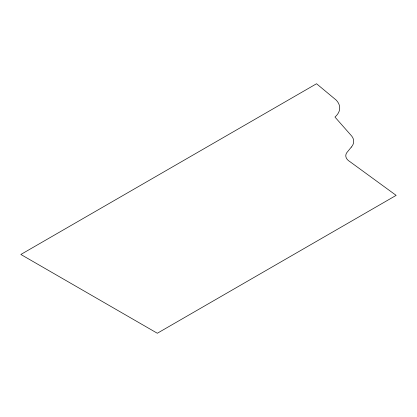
<?xml version="1.0" encoding="UTF-8"?>
<svg xmlns="http://www.w3.org/2000/svg" width="417" height="417" viewBox="0 0 417 417"><rect width="100%" height="100%" fill="white"/><g stroke="black" fill="none" stroke-linecap="round" stroke-linejoin="round"><path stroke-width="0.63" d="M351.333 147.092L347.71 151.548A14.704 8.486 0 0 0 349.983 161.692L396.15 195.37L157.324 333.256L20.85 254.464L316.539 83.744L336.071 99.986A28.168 16.263 0 0 1 334.94 117.047L351.051 135.317A21.976 12.687 0 0 1 351.333 147.092"/></g></svg>
